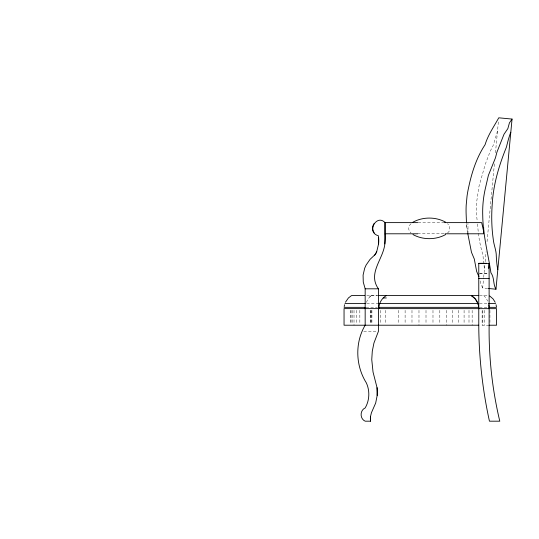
<?xml version="1.0" encoding="UTF-8"?>
<svg xmlns="http://www.w3.org/2000/svg" width="539" height="539" viewBox="0 0 539 539"><rect width="100%" height="100%" fill="white"/><g stroke="black" fill="none" stroke-linecap="round" stroke-linejoin="round"><path stroke-width="0.4" stroke-dasharray="2.69 2.02" d="M467.98 233.791L467.98 223.395M487.66 288.419L482.674 287.947L483.598 278.171M483.678 277.356L484.837 265.04M485.154 261.691L486.111 251.639M487.061 241.587L494.58 161.99M495.456 152.773L498.521 120.285M467.003 224.035L466.592 226.158L467.98 229.601M497.51 130.99L493.347 145.065L490.194 151.331L485.289 164.227L478.982 186.373L476.624 202.179A59.115 35.985 -84.6 0 0 477.284 221.361M411.068 223.678C407.929 225.969 407.929 230.773 411.068 233.064M447.525 233.064C450.665 230.773 450.665 225.969 447.525 223.678M371.162 295.574L369.653 296.982M370.408 296.275L368.029 298.923L365.893 303.477L378.196 303.477M371.095 295.749L377.509 295.675M418.163 222.62L443.873 222.62M417.705 233.791L444.271 233.791M479.569 273.226L487.519 273.226M479.569 273.509L487.519 273.509M366.796 295.574L377.569 295.574M479.595 295.574L487.323 295.574M479.521 303.477L487.667 303.477M366.048 307.345L377.381 307.345M479.521 307.345L487.485 307.345M489.116 325.212L482.129 325.212L482.129 310.323M363.778 331.37L377.596 331.37M483.739 295.574L485.976 297.952L487.687 301.085M482.674 287.947L480.815 283.709L480.552 280.442M484.521 268.395L484.285 267.344A74.025 9.662 -84.6 0 1 483.005 255.068C479.818 244.895 478.08 234.249 477.628 223.577M467.623 232.76L466.659 227.876L466.504 223.853M489.938 310.323L489.938 324.384M484.352 310.323L484.352 325.212M482.836 310.323L482.836 325.212M472.151 310.323L472.151 325.212M468.997 310.323L468.997 324.384M464.086 310.323L464.086 324.384M458.635 310.323L458.635 324.384M452.726 310.323L452.726 324.384M446.427 310.323L446.427 325.212M439.817 310.323L439.817 324.384M432.985 310.323L432.985 324.384M426.005 310.323L426.005 324.384M418.978 310.323L418.978 325.212M411.985 310.323L411.985 324.384M405.112 310.323L405.112 324.384M398.254 310.323L398.18 324.384M385.486 310.323L385.486 324.384M380.507 310.323L380.507 324.384M371.917 310.323L371.917 324.384M371.661 310.323L371.661 324.384M370.832 310.323L370.832 324.384M370.522 310.323L370.522 324.384M359.843 310.323L359.843 324.384M356.582 310.323L356.582 324.384M354.015 310.323L354.015 325.212M352.162 310.323L352.162 324.384M351.051 310.323L351.051 324.384M350.673 310.323L350.673 324.384"/><path stroke-width="0.81" d="M378.405 308.665L378.405 288.81C367.403 273.199 383.29 259.286 384.846 243.924A32.913 23.271 -90 0 0 385.028 234.121L385.028 222.62C376.539 213.552 365.907 232.477 378.405 235.765L378.587 243.891L376.687 251.787L375.036 254.664L370.077 259.34L366.089 265.08L364.667 268.281L363.091 275.092L363.259 282.086L365.166 288.81L365.166 325.212C354.81 342.71 355.538 365.597 366.271 382.757C370.017 390.687 369.599 400.383 365.166 407.949C359.762 410.3 359.762 418.837 365.166 421.188L370.562 421.188A12.323 8.712 -90 0 1 370.522 416.445L371.418 412.753L375.683 403.031L377.179 395.41L377.037 387.642L373.035 372.031L371.755 359.587L372.287 351.253L373.931 343.06L378.405 331.37L378.452 308.665M483.685 227.586L483.685 233.791L445.046 233.791M378.863 308.665C378.796 303.383 381.72 298.175 386.335 295.574M488.624 268.456L489.089 263.537M488.489 288.5L495.968 289.207L512.05 119.072L498.757 117.812C493.94 126.591 488.051 134.865 485.08 144.715C476.665 157.381 471.807 172.339 468.694 187.161A63.784 38.828 -84.6 0 0 467.05 196.081L466.195 205.13A63.784 38.828 -84.6 0 0 466.141 214.192L466.478 223.045M384.846 243.924L385.028 234.121M370.522 416.445L370.562 421.188M344.199 306.543L344.542 304.737M483.685 230.072L483.517 230.679L481.657 222.62L444.271 222.62M510.804 132.25L510.345 133.376A77.845 10.16 -84.6 0 0 506.485 146.958C499.188 165.008 493.428 184.008 492.269 203.654C491.373 215.405 491.541 227.249 493.212 238.918C493.684 244.834 496.426 250.372 496.298 256.321A74.025 9.662 -84.6 0 0 497.578 268.597L497.814 269.648M345.432 302.258L348.416 297.952L351.529 295.574L364.654 295.574M512.05 119.072L509.429 122.885L507.859 128.592L504.019 134.231L496.904 152.234L495.456 157.839L488.381 175.391L485.302 188.731A63.481 38.646 -84.6 0 0 482.749 215.762C482.951 235.058 488.125 253.795 490.921 272.808C494.607 277.774 492.862 284.1 495.968 289.207M412.975 222.169C422.839 216.712 435.755 216.712 445.618 222.169M445.618 234.566C435.755 240.03 422.839 240.03 412.975 234.566M417.705 222.62L385.028 222.62L385.028 233.791L417.705 233.791M486.724 263.295L478.773 263.295L478.773 326.452A458.925 458.925 0 0 0 489.446 421.188L499.788 421.188A393.753 393.753 0 0 1 489.116 326.452L489.116 263.295M478.773 263.537L489.116 263.537M478.773 278.468L489.116 278.468M365.166 288.81L378.405 288.81M378.365 295.574L478.767 295.574M383.229 297.952L386.335 297.952M344.933 303.477L365.247 303.477M378.196 303.477L477.891 303.477L478.282 304.737M488.482 303.477L495.678 303.477M344.098 307.345L365.206 307.345M378.91 307.345L478.72 307.345L478.773 308.665M488.758 304.737L489.075 307.345L496.513 307.345L496.069 304.737M478.773 325.212L344.05 325.212L344.05 308.618L496.56 308.665L496.56 325.212L489.116 325.212M489.634 295.924L493.077 298.923L495.179 302.258M478.928 276.696L476.658 271.461L474.28 258.963L471.47 252.292L467.785 233.576M489.075 307.345L489.116 308.665M377.037 387.642A25.993 18.38 -90 0 1 377.179 395.41M374.228 232.922A7.937 7.937 0 0 1 374.228 223.328M378.607 237.382A22.443 15.867 -90 0 1 378.587 243.891M375.683 253.768A11.231 10.497 0 0 1 374.295 255.486M376.687 251.787A11.38 10.841 0 0 1 375.973 253.29M477.911 303.47A15.058 14.243 90 0 0 471.288 295.594L475.29 298.923L477.891 303.477A14.425 13.643 -90 0 1 478.72 307.345"/></g></svg>
